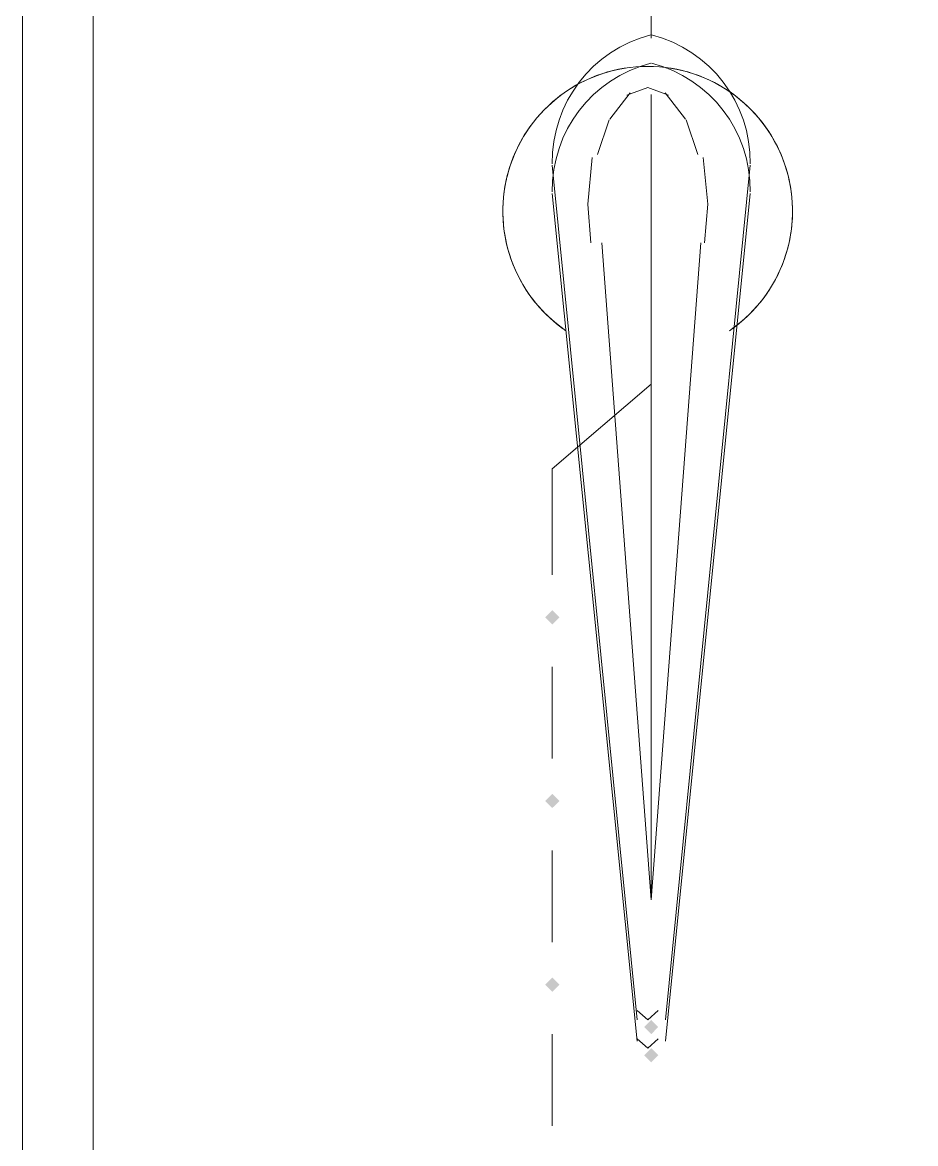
# Model space of a CAD drawing. Header units: millimetres. Extents: x 2374.4 to 2386.9, y 1062.1 to 1067.9.
# Drawn here: x 2375.8757 to 2375.9968, y 1063.9629 to 1064.1149 of the extents above; entities that cross this region are included whole.
import ezdxf

# ---------------------------------------------------------------- set-up
doc = ezdxf.new("R2010")
doc.units = ezdxf.units.MM

# ---------------------------------------------------------------- blocks, each defined once
blk = doc.blocks.new('G$CF654F5B4')
blk.add_wipeout([(0, 1.4), (0.89918, 1.4), (0.89918, 0), (0, 0)])
at = {"transparency": 33554559}
for points in [[(0.07278, 0.69521), (0.07182, 0.69425), (0.07086, 0.69521), (0.07182, 0.69617)], [(0.07278, 0.67031), (0.07182, 0.66936), (0.07086, 0.67031), (0.07182, 0.67127)], [(0.07278, 0.64542), (0.07182, 0.64446), (0.07086, 0.64542), (0.07182, 0.64637)], [(0.08618, 0.63967), (0.08523, 0.63871), (0.08427, 0.63967), (0.08523, 0.64063)], [(0.08618, 0.63584), (0.08523, 0.63488), (0.08427, 0.63584), (0.08523, 0.6368)], [(0.08618, 0.63584), (0.08523, 0.63488), (0.08427, 0.63584), (0.08523, 0.6368)]]:
    blk.add_hatch(color=7, dxfattribs=at).paths.add_polyline_path(points, flags=16)
at = {"color": 1, "lineweight": 9}
blk.add_lwpolyline([(0.89918, 0), (0.89918, 1.4), (0, 1.4), (0, 0)], dxfattribs=at)
at = {"lineweight": 9}
blk.add_lwpolyline([(0.00958, 1.39042), (0.8896, 1.39042), (0.8896, 0.01053), (0.00958, 0.01053)], close=True, dxfattribs=at)
for points in [[(0.08523, 0.77756), (0.08523, 0.77373)], [(0.08237, 0.76629), (0.07962, 0.76272)], [(0.08237, 0.76629), (0.07962, 0.76272)], [(0.08755, 0.76599), (0.08475, 0.76703), (0.08194, 0.76599)], [(0.08755, 0.76599), (0.08475, 0.76703), (0.08194, 0.76599)], [(0.08523, 0.76607), (0.08523, 0.65691)], [(0.08523, 0.76607), (0.08523, 0.65691)], [(0.08987, 0.76272), (0.08713, 0.76629)], [(0.08987, 0.76272), (0.08713, 0.76629)], [(0.07952, 0.76264), (0.07795, 0.75795)], [(0.07952, 0.76264), (0.07795, 0.75795)], [(0.09155, 0.75796), (0.08997, 0.76264)], [(0.09155, 0.75796), (0.08997, 0.76264)], [(0.07723, 0.75752), (0.07661, 0.75123), (0.07704, 0.74597)], [(0.07723, 0.75752), (0.07661, 0.75123), (0.07704, 0.74597)], [(0.09289, 0.75123), (0.09226, 0.75753)], [(0.09289, 0.75123), (0.09226, 0.75753)], [(0.07182, 0.7565), (0.08331, 0.64063)], [(0.08714, 0.64063), (0.09863, 0.7565)], [(0.07182, 0.75267), (0.08331, 0.63776)], [(0.07182, 0.75267), (0.08331, 0.63776)], [(0.08714, 0.63776), (0.09863, 0.75267)], [(0.08714, 0.63776), (0.09863, 0.75267)], [(0.09245, 0.74596), (0.09289, 0.75123)], [(0.09245, 0.74596), (0.09289, 0.75123)], [(0.07852, 0.74596), (0.08523, 0.65691), (0.09193, 0.74596)], [(0.07852, 0.74596), (0.08523, 0.65691), (0.09193, 0.74596)], [(0.08523, 0.72873), (0.08523, 0.73256)], [(0.08523, 0.72681), (0.08523, 0.73064)], [(0.08523, 0.72681), (0.07182, 0.71532), (0.07182, 0.70096)], [(0.07182, 0.68851), (0.07182, 0.67606)], [(0.07182, 0.66361), (0.07182, 0.65116)], [(0.08332, 0.64192), (0.08475, 0.64063)], [(0.08475, 0.64063), (0.08618, 0.64192)], [(0.07182, 0.63871), (0.07182, 0.62627)], [(0.08332, 0.63809), (0.08475, 0.6368)], [(0.08332, 0.63809), (0.08475, 0.6368)], [(0.08475, 0.6368), (0.08618, 0.63809)], [(0.08475, 0.6368), (0.08618, 0.63809)]]:
    blk.add_lwpolyline(points, dxfattribs=at)
for points in [[(0.08518, 0.77415, 0.347601), (0.07182, 0.7567)], [(0.09863, 0.7567, 0.347625), (0.08527, 0.77415)], [(0.09582, 0.73406, 0.328922), (0.1035, 0.75607, 0.328932), (0.08475, 0.7699, 0.328932), (0.06599, 0.75607, 0.328922), (0.07367, 0.73406)], [(0.09582, 0.73406, 0.328922), (0.1035, 0.75607, 0.328932), (0.08475, 0.7699, 0.328932), (0.06599, 0.75607, 0.328922), (0.07367, 0.73406)], [(0.08224, 0.76974, 0.307427), (0.06572, 0.75512, 0.307467), (0.07322, 0.73438)], [(0.08224, 0.76974, 0.307427), (0.06572, 0.75512, 0.307467), (0.07322, 0.73438)], [(0.08518, 0.77032, 0.347601), (0.07182, 0.75287)], [(0.08518, 0.77032, 0.347601), (0.07182, 0.75287)], [(0.09863, 0.75287, 0.347625), (0.08527, 0.77032)], [(0.09863, 0.75287, 0.347625), (0.08527, 0.77032)], [(0.09863, 0.75287, 0.347625), (0.08527, 0.77032)], [(0.09863, 0.75287, 0.347625), (0.08527, 0.77032)], [(0.09627, 0.73438, 0.307448), (0.10377, 0.75512, 0.307459), (0.08725, 0.76974)], [(0.09627, 0.73438, 0.307448), (0.10377, 0.75512, 0.307459), (0.08725, 0.76974)]]:
    blk.add_lwpolyline(points, format="xyb", dxfattribs=at)

msp = doc.modelspace()

# ---------------------------------------------------------------- block references
msp.add_blockref('G$CF654F5B4', (2375.87571, 1063.33904))

doc.saveas('drawing.dxf')
